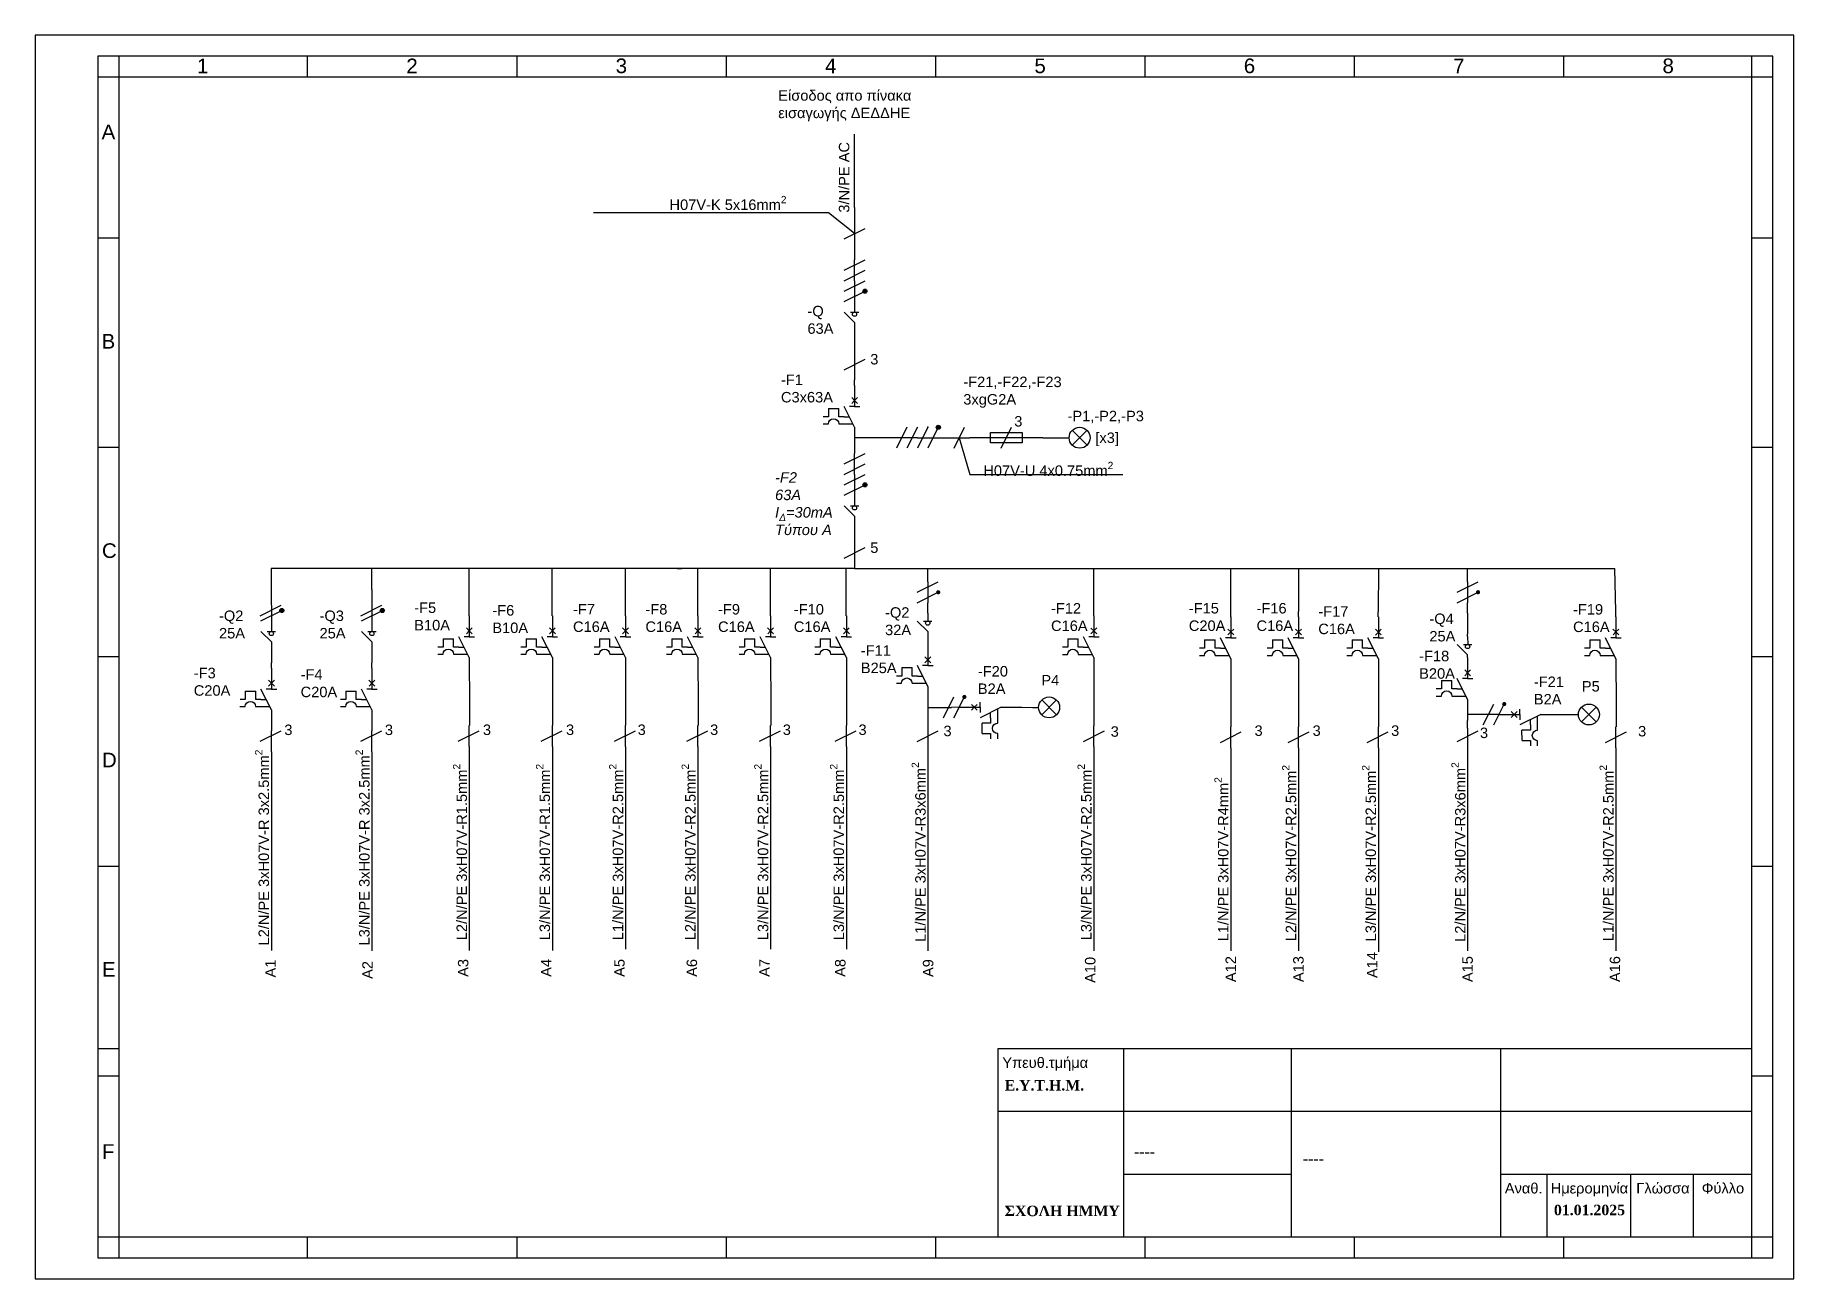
# Paper-space layout 'Templ_A3' of a CAD drawing. Header units: millimetres. Extents: x 0 to 420, y -1 to 296.
import ezdxf
from ezdxf import colors
from ezdxf.entities.mleader import LeaderData, LeaderLine
from ezdxf.math import Vec2, Vec3

# ---------------------------------------------------------------- set-up
doc = ezdxf.new("R2010")
doc.units = ezdxf.units.MM
doc.layers.add('NoPrint', color=7, linetype='Continuous', plot=False)
doc.styles.add('BlockTitle', font='timesbd.ttf', dxfattribs={"height": 2.5})
doc.styles.get("Standard").update_dxf_attribs({"font": 'arial.ttf'})

# ---------------------------------------------------------------- blocks, each defined once
blk = doc.blocks.new('_None')

psp = doc.layouts.new('Templ_A3')

# ---------------------------------------------------------------- hatches: boundary and pattern name
h = psp.add_hatch(color=256)
h.dxf.hatch_style = 1
h.paths.add_polyline_path([(199.14, 235.02, 1), (198.14, 235.02, 1)])
h = psp.add_hatch(color=256)
h.dxf.hatch_style = 1
h.paths.add_polyline_path([(216.64, 202.52, 1), (215.64, 202.52, 1)])
at = {"true_color": 0x000000}
h = psp.add_hatch(color=18, dxfattribs=at)
h.dxf.hatch_style = 1
h.paths.add_polyline_path([(215.64, 202.52, 1), (216.64, 202.52, 1)])
h = psp.add_hatch(color=256)
h.dxf.hatch_style = 1
h.paths.add_polyline_path([(199.14, 188.77, 1), (198.14, 188.77, 1)])
h = psp.add_hatch(color=18, dxfattribs=at)
h.dxf.hatch_style = 1
h.paths.add_polyline_path([(199.14, 188.77, 1), (198.14, 188.77, 1)])
h = psp.add_hatch(color=18, dxfattribs=at)
h.dxf.hatch_style = 1
h.paths.add_polyline_path([(216.62, 163.12, 1), (215.62, 163.12, 1)])
h = psp.add_hatch(color=18, dxfattribs=at)
h.dxf.hatch_style = 1
h.paths.add_polyline_path([(345.54, 163.13, 1), (344.54, 163.13, 1)])
h = psp.add_hatch(color=256)
h.dxf.hatch_style = 1
h.paths.add_polyline_path([(59.86, 158.76, 1), (58.86, 158.76, 1)])
h = psp.add_hatch(color=18, dxfattribs=at)
h.dxf.hatch_style = 1
h.paths.add_polyline_path([(58.86, 158.76, 1), (59.86, 158.76, 1)])
h = psp.add_hatch(color=18, dxfattribs=at)
h.dxf.hatch_style = 1
h.paths.add_polyline_path([(83.87, 158.76, 1), (82.87, 158.76, 1)])
h = psp.add_hatch(color=18, dxfattribs=at)
h.dxf.hatch_style = 1
h.paths.add_polyline_path([(222.37, 138.62, 1), (222.37, 137.62, 1)])
h = psp.add_hatch(color=18, dxfattribs=at)
h.dxf.hatch_style = 1
h.paths.add_polyline_path([(351.29, 136.92, 1), (351.29, 135.92, 1)])

# ---------------------------------------------------------------- linework, layer by layer
for p, q in [((415.45, 291.16), (15.45, 291.16)), ((15.45, 291.16), (15.45, 4.16)), ((20.45, 291.16), (20.45, 4.16)), ((65.45, 291.16), (65.45, 286.16)), ((115.45, 291.16), (115.45, 286.16)), ((165.45, 291.16), (165.45, 286.16)), ((215.45, 291.16), (215.45, 286.16)), ((265.45, 291.16), (265.45, 286.16)), ((315.45, 291.16), (315.45, 286.16)), ((365.45, 291.16), (365.45, 286.16)), ((410.45, 4.16), (410.45, 291.16)), ((415.45, 4.16), (415.45, 291.16)), ((415.45, 286.16), (15.45, 286.16)), ((196.14, 255.02), (196.14, 272.52)), ((196.14, 255.02), (196.14, 250.02)), ((193.64, 247.52), (198.64, 250.02)), ((196.14, 250.02), (196.14, 242.52)), ((20.45, 247.66), (15.45, 247.66)), ((415.45, 247.66), (410.45, 247.66)), ((193.64, 240.02), (198.64, 242.52)), ((193.64, 237.52), (198.64, 240.02)), ((196.14, 237.52), (196.14, 242.52)), ((193.64, 235.02), (198.64, 237.52)), ((196.14, 237.52), (196.14, 232.52)), ((193.64, 232.52), (198.64, 235.02)), ((196.14, 232.52), (196.14, 230.02)), ((196.14, 227.52), (193.64, 230)), ((195.14, 230.01), (197.14, 230.03)), ((196.14, 227.52), (196.14, 222.52)), ((193.64, 216.27), (198.64, 218.77)), ((196.14, 222.52), (196.14, 221.27)), ((196.14, 221.27), (196.14, 213.77)), ((196.16, 212.52), (196.14, 213.77)), ((196.16, 212.52), (196.16, 207.52)), ((189.91, 207.02), (192.41, 207.03)), ((196.16, 202.52), (193.66, 207.52)), ((196.16, 207.52), (194.91, 207.52)), ((196.16, 208.9), (195.45, 209.61)), ((196.16, 208.9), (195.46, 208.19)), ((196.16, 208.9), (196.86, 209.62)), ((196.16, 208.9), (196.87, 208.2)), ((196.16, 207.52), (197.41, 207.52)), ((193.64, 203.31), (195.76, 203.31)), ((193.66, 205.02), (194.91, 205.02)), ((196.16, 202.52), (196.16, 197.52)), ((208.64, 202.52), (206.14, 197.52)), ((211.14, 202.52), (208.64, 197.52)), ((213.64, 202.52), (211.14, 197.52)), ((216.14, 202.52), (213.64, 197.52)), ((219.89, 197.52), (222.39, 202.52)), ((231.14, 197.52), (233.64, 202.52)), ((251.66, 198.25), (248.12, 201.79)), ((251.66, 201.79), (248.12, 198.25)), ((20.45, 197.66), (15.45, 197.66)), ((196.16, 197.52), (196.14, 196.27)), ((211.14, 200.02), (196.16, 200.02)), ((211.14, 200.02), (216.14, 200.02)), ((216.14, 200.02), (218.64, 200.02)), ((218.64, 200.02), (223.64, 200.02)), ((241.14, 200.02), (223.64, 200.02)), ((241.14, 200.02), (247.39, 200.02)), ((415.45, 197.66), (410.45, 197.66)), ((193.64, 193.77), (198.64, 196.27)), ((193.64, 191.27), (198.64, 193.77)), ((196.14, 191.27), (196.14, 196.27)), ((193.64, 188.77), (198.64, 191.27)), ((196.14, 191.27), (196.14, 186.27)), ((193.64, 186.27), (198.64, 188.77)), ((196.14, 186.27), (196.14, 183.77)), ((196.14, 181.27), (193.64, 183.75)), ((195.14, 183.76), (197.14, 183.78)), ((196.14, 181.27), (196.14, 176.27)), ((193.64, 171.27), (198.64, 173.77)), ((196.14, 176.27), (196.14, 168.77)), ((56.84, 168.77), (56.84, 163.76)), ((71.84, 168.77), (56.84, 168.77)), ((154.89, 168.77), (71.84, 168.77)), ((80.85, 163.76), (80.85, 168.77)), ((104.12, 158.76), (104.12, 168.77)), ((104.12, 158.76), (104.12, 168.77)), ((123.95, 158.76), (123.95, 168.77)), ((141.42, 158.76), (141.42, 168.77)), ((153.78, 168.77), (154.89, 168.77)), ((196.14, 168.77), (154.89, 168.77)), ((158.73, 158.76), (158.73, 168.77)), ((176.07, 158.76), (176.07, 168.77)), ((194.17, 158.76), (194.17, 168.77)), ((196.14, 168.77), (199.89, 168.79)), ((199.89, 168.79), (342.54, 168.79)), ((213.62, 165.62), (213.62, 168.77)), ((253.28, 158.75), (253.28, 168.79)), ((285.98, 158.5), (285.98, 168.79)), ((302.16, 168.79), (302.15, 158.5)), ((321.23, 168.79), (321.21, 158.48)), ((342.54, 165.63), (342.54, 168.79)), ((342.54, 168.79), (358.66, 168.79)), ((358.66, 168.79), (377.73, 168.79)), ((211.12, 163.12), (216.12, 165.62)), ((213.62, 165.62), (213.62, 160.62)), ((340.04, 163.13), (345.04, 165.63)), ((342.54, 165.63), (342.54, 160.63)), ((54.22, 157.52), (59.22, 160.02)), ((56.84, 163.76), (56.86, 156.26)), ((78.22, 157.52), (83.22, 160.02)), ((80.85, 163.76), (80.87, 156.26)), ((211.12, 160.62), (216.12, 163.12)), ((213.64, 158.12), (213.62, 160.62)), ((340.04, 160.63), (345.04, 163.13)), ((342.56, 158.13), (342.54, 160.63)), ((54.36, 156.26), (59.36, 158.76)), ((56.86, 156.26), (56.86, 153.76)), ((78.37, 156.26), (83.37, 158.76)), ((80.87, 156.26), (80.87, 153.76)), ((104.12, 157.51), (104.12, 158.76)), ((104.12, 157.51), (104.12, 158.76)), ((104.14, 157.51), (104.14, 152.51)), ((104.14, 157.51), (104.14, 152.51)), ((123.95, 157.51), (123.95, 158.76)), ((123.97, 157.51), (123.97, 152.51)), ((141.42, 157.51), (141.42, 158.76)), ((141.44, 157.51), (141.44, 152.51)), ((158.73, 157.51), (158.73, 158.76)), ((158.74, 157.51), (158.74, 152.51)), ((176.07, 157.51), (176.07, 158.76)), ((176.09, 157.51), (176.09, 152.51)), ((194.17, 157.51), (194.17, 158.76)), ((194.18, 157.51), (194.18, 152.51)), ((213.62, 153.75), (211.12, 156.23)), ((212.62, 156.24), (214.62, 156.25)), ((213.64, 158.12), (213.65, 156.25)), ((253.28, 157.5), (253.28, 158.75)), ((253.3, 157.5), (253.3, 152.5)), ((285.98, 157.25), (285.98, 158.5)), ((286, 157.25), (286, 152.25)), ((302.15, 157.25), (302.15, 158.5)), ((302.17, 157.25), (302.17, 152.25)), ((321.21, 157.23), (321.21, 158.48)), ((321.23, 157.23), (321.23, 152.23)), ((342.56, 158.13), (342.56, 153.13)), ((377.95, 157.25), (377.95, 158.5)), ((377.97, 157.25), (377.97, 152.25)), ((56.86, 151.26), (54.36, 153.74)), ((55.86, 153.75), (57.86, 153.77)), ((56.86, 151.26), (56.86, 146.26)), ((80.87, 151.26), (78.37, 153.74)), ((79.87, 153.75), (81.87, 153.77)), ((80.87, 151.26), (80.87, 146.26)), ((97.89, 152.01), (100.39, 152.02)), ((97.89, 152.01), (100.39, 152.02)), ((104.14, 147.51), (101.64, 152.51)), ((104.14, 147.51), (101.64, 152.51)), ((104.14, 152.51), (102.89, 152.51)), ((104.14, 152.51), (102.89, 152.51)), ((104.14, 153.9), (103.43, 154.6)), ((104.14, 153.9), (103.43, 154.6)), ((104.14, 153.9), (103.43, 153.18)), ((104.14, 153.9), (103.43, 153.18)), ((104.14, 153.9), (104.84, 154.61)), ((104.14, 153.9), (104.84, 154.61)), ((104.14, 153.9), (104.85, 153.19)), ((104.14, 153.9), (104.85, 153.19)), ((104.14, 152.51), (105.39, 152.51)), ((104.14, 152.51), (105.39, 152.51)), ((117.72, 152.01), (120.22, 152.02)), ((123.97, 147.51), (121.47, 152.51)), ((123.97, 152.51), (122.72, 152.51)), ((123.97, 153.9), (123.26, 154.6)), ((123.97, 153.9), (123.27, 153.18)), ((123.97, 153.9), (124.67, 154.61)), ((123.97, 153.9), (124.68, 153.19)), ((123.97, 152.51), (125.22, 152.51)), ((135.19, 152.01), (137.69, 152.02)), ((141.44, 147.51), (138.94, 152.51)), ((141.44, 152.51), (140.19, 152.51)), ((141.44, 153.9), (140.73, 154.6)), ((141.44, 153.9), (140.74, 153.18)), ((141.44, 153.9), (142.14, 154.61)), ((141.44, 153.9), (142.15, 153.19)), ((141.44, 152.51), (142.69, 152.51)), ((152.49, 152.01), (154.99, 152.02)), ((158.74, 147.51), (156.24, 152.51)), ((158.74, 152.51), (157.49, 152.51)), ((158.74, 153.9), (158.03, 154.6)), ((158.74, 153.9), (158.04, 153.18)), ((158.74, 153.9), (159.45, 154.61)), ((158.74, 153.9), (159.46, 153.19)), ((158.74, 152.51), (159.99, 152.51)), ((169.84, 152.01), (172.34, 152.02)), ((176.09, 147.51), (173.59, 152.51)), ((176.09, 152.51), (174.84, 152.51)), ((176.09, 153.9), (175.38, 154.6)), ((176.09, 153.9), (175.39, 153.18)), ((176.09, 153.9), (176.79, 154.61)), ((176.09, 153.9), (176.8, 153.19)), ((176.09, 152.51), (177.34, 152.51)), ((187.93, 152.01), (190.43, 152.02)), ((194.18, 147.51), (191.68, 152.51)), ((194.18, 152.51), (192.93, 152.51)), ((194.18, 153.9), (193.47, 154.6)), ((194.18, 153.9), (193.48, 153.18)), ((194.18, 153.9), (194.89, 154.61)), ((194.18, 153.9), (194.9, 153.19)), ((194.18, 152.51), (195.43, 152.51)), ((213.62, 153.75), (213.64, 150.62)), ((247.05, 152), (249.55, 152)), ((253.3, 147.5), (250.8, 152.5)), ((253.3, 152.5), (252.05, 152.5)), ((253.3, 153.88), (252.59, 154.58)), ((253.3, 153.88), (252.6, 153.17)), ((253.3, 153.88), (254, 154.59)), ((253.3, 153.88), (254.01, 153.18)), ((253.3, 152.5), (254.55, 152.5)), ((279.75, 151.75), (282.25, 151.75)), ((286, 147.25), (283.5, 152.25)), ((286, 152.25), (284.75, 152.25)), ((286, 153.63), (285.29, 154.33)), ((286, 153.63), (285.3, 152.92)), ((286, 153.63), (286.7, 154.34)), ((286, 153.63), (286.71, 152.93)), ((286, 152.25), (287.25, 152.25)), ((295.92, 151.75), (298.42, 151.75)), ((302.17, 147.25), (299.67, 152.25)), ((302.17, 152.25), (300.92, 152.25)), ((302.17, 153.63), (301.46, 154.33)), ((302.17, 153.63), (301.47, 152.92)), ((302.17, 153.63), (302.87, 154.34)), ((302.17, 153.63), (302.88, 152.93)), ((302.17, 152.25), (303.42, 152.25)), ((314.98, 151.73), (317.48, 151.74)), ((321.23, 147.23), (318.73, 152.23)), ((321.23, 152.23), (319.98, 152.23)), ((321.23, 153.62), (320.52, 154.32)), ((321.23, 153.62), (320.53, 152.91)), ((321.23, 153.62), (321.93, 154.33)), ((321.23, 153.62), (321.94, 152.92)), ((321.23, 152.23), (322.48, 152.23)), ((342.56, 152.52), (342.56, 153.13)), ((342.56, 152.52), (342.57, 150.65)), ((371.72, 151.75), (374.22, 151.75)), ((377.97, 147.25), (375.47, 152.25)), ((377.97, 152.25), (376.72, 152.25)), ((377.97, 153.63), (377.26, 154.33)), ((377.97, 153.63), (377.27, 152.92)), ((377.97, 153.63), (378.67, 154.34)), ((377.97, 153.63), (378.68, 152.93)), ((377.97, 152.25), (379.22, 152.25)), ((20.45, 147.66), (15.45, 147.66)), ((101.62, 148.3), (103.74, 148.3)), ((101.62, 148.3), (103.74, 148.3)), ((101.64, 150.01), (102.89, 150.01)), ((101.64, 150.01), (102.89, 150.01)), ((104.14, 147.51), (104.15, 136.26)), ((104.14, 147.51), (104.15, 136.26)), ((121.45, 148.3), (123.58, 148.3)), ((121.47, 150.01), (122.72, 150.01)), ((123.97, 147.51), (123.99, 136.26)), ((138.92, 148.3), (141.05, 148.3)), ((138.94, 150.01), (140.19, 150.01)), ((141.44, 147.51), (141.46, 136.26)), ((156.23, 148.3), (158.35, 148.3)), ((156.24, 150.01), (157.49, 150.01)), ((158.74, 147.51), (158.76, 136.26)), ((173.57, 148.3), (175.69, 148.3)), ((173.59, 150.01), (174.84, 150.01)), ((176.09, 147.51), (176.11, 136.26)), ((191.67, 148.3), (193.79, 148.3)), ((191.68, 150.01), (192.93, 150.01)), ((194.18, 147.51), (194.2, 136.26)), ((213.64, 147), (212.93, 147.71)), ((213.64, 147), (212.94, 146.29)), ((213.64, 150.62), (213.64, 145.62)), ((213.64, 147), (214.34, 147.72)), ((213.64, 147), (214.35, 146.3)), ((250.78, 148.28), (252.91, 148.28)), ((250.8, 150), (252.05, 150)), ((253.3, 147.5), (253.32, 136.25)), ((283.48, 148.04), (285.61, 148.04)), ((283.5, 149.75), (284.75, 149.75)), ((286, 147.25), (286.02, 136)), ((299.65, 148.04), (301.77, 148.04)), ((299.67, 149.75), (300.92, 149.75)), ((302.17, 147.25), (302.19, 136)), ((318.71, 148.02), (320.83, 148.02)), ((318.73, 149.73), (319.98, 149.73)), ((321.23, 147.23), (321.25, 135.98)), ((342.54, 148.15), (340.04, 150.63)), ((341.54, 150.64), (343.54, 150.65)), ((342.56, 148.13), (342.54, 148.15)), ((342.56, 147.52), (342.56, 148.13)), ((342.56, 147.52), (342.56, 142.52)), ((375.45, 148.04), (377.58, 148.04)), ((375.47, 149.75), (376.72, 149.75)), ((377.97, 147.25), (377.99, 136)), ((415.45, 147.66), (410.45, 147.66)), ((56.86, 145.01), (56.86, 146.26)), ((56.88, 145.01), (56.88, 140.01)), ((80.87, 145.01), (80.87, 146.26)), ((80.88, 145.01), (80.88, 140.01)), ((207.39, 145.12), (209.89, 145.13)), ((213.64, 140.62), (211.14, 145.62)), ((211.14, 143.12), (212.39, 143.12)), ((213.64, 145.62), (212.39, 145.62)), ((213.64, 145.62), (214.89, 145.62)), ((342.56, 143.9), (341.85, 144.61)), ((342.56, 143.9), (341.85, 143.19)), ((342.56, 143.9), (343.26, 144.62)), ((342.56, 143.9), (343.27, 143.2)), ((50.63, 139.51), (53.13, 139.52)), ((56.88, 135.01), (54.38, 140.01)), ((56.88, 140.01), (55.63, 140.01)), ((56.88, 141.4), (56.16, 142.1)), ((56.88, 141.4), (56.17, 140.68)), ((56.88, 141.4), (57.58, 142.11)), ((56.88, 141.4), (57.59, 140.69)), ((56.88, 140.01), (58.13, 140.01)), ((74.63, 139.51), (77.13, 139.52)), ((80.88, 135.01), (78.38, 140.01)), ((80.88, 140.01), (79.63, 140.01)), ((80.88, 141.4), (80.17, 142.1)), ((80.88, 141.4), (80.18, 140.68)), ((80.88, 141.4), (81.59, 142.11)), ((80.88, 141.4), (81.6, 140.69)), ((80.88, 140.01), (82.13, 140.01)), ((211.12, 141.41), (213.25, 141.41)), ((213.64, 140.62), (213.64, 135.62)), ((336.31, 142.02), (338.81, 142.03)), ((342.56, 137.52), (340.06, 142.52)), ((340.06, 140.02), (341.31, 140.02)), ((342.56, 142.52), (341.31, 142.52)), ((342.56, 142.52), (343.81, 142.52)), ((54.36, 135.8), (56.48, 135.8)), ((54.38, 137.51), (55.63, 137.51)), ((56.88, 135.01), (56.88, 130.01)), ((78.37, 135.8), (80.49, 135.8)), ((78.38, 137.51), (79.63, 137.51)), ((80.88, 135.01), (80.88, 130.01)), ((104.15, 136.26), (104.15, 131.26)), ((104.15, 136.26), (104.15, 131.26)), ((123.99, 136.26), (123.99, 131.26)), ((141.46, 136.26), (141.46, 131.26)), ((158.76, 136.26), (158.76, 131.26)), ((176.11, 136.26), (176.11, 131.26)), ((194.2, 136.26), (194.2, 131.26)), ((213.64, 135.62), (213.62, 130.62)), ((213.64, 135.62), (219.26, 135.62)), ((217.37, 133.12), (219.87, 138.12)), ((221.12, 135.64), (219.26, 135.62)), ((219.87, 133.12), (222.37, 138.12)), ((221.12, 135.64), (226.12, 135.64)), ((224.74, 135.64), (224.03, 136.34)), ((224.74, 135.64), (224.03, 134.93)), ((224.74, 135.64), (225.44, 136.35)), ((224.74, 135.64), (225.45, 134.94)), ((226.12, 135.64), (226.12, 136.89)), ((231.12, 135.64), (226.12, 133.14)), ((226.12, 135.64), (226.12, 134.39)), ((230.33, 133.12), (230.33, 135.24)), ((231.12, 135.64), (236.12, 135.64)), ((236.12, 135.64), (238.62, 135.62)), ((238.62, 135.62), (240.1, 135.61)), ((244.37, 133.85), (240.83, 137.39)), ((244.37, 137.39), (240.83, 133.85)), ((253.32, 136.25), (253.32, 131.25)), ((286.02, 136), (286.02, 131)), ((302.19, 136), (302.19, 131)), ((321.25, 135.98), (321.25, 130.98)), ((340.04, 138.31), (342.16, 138.31)), ((342.56, 137.52), (342.56, 132.52)), ((346.29, 131.42), (348.79, 136.42)), ((348.79, 131.42), (351.29, 136.42)), ((353.65, 133.94), (352.94, 134.64)), ((353.65, 133.94), (354.36, 134.65)), ((355.04, 133.94), (355.04, 135.19)), ((373.28, 132.15), (369.75, 135.69)), ((373.28, 135.69), (369.75, 132.15)), ((377.99, 136), (377.99, 131)), ((104.14, 126.26), (104.14, 131.26)), ((104.14, 126.26), (104.14, 131.26)), ((123.97, 126.26), (123.97, 131.26)), ((141.44, 126.26), (141.44, 131.26)), ((158.74, 126.26), (158.74, 131.26)), ((176.09, 126.26), (176.09, 131.26)), ((194.18, 126.26), (194.18, 131.26)), ((213.62, 130.62), (213.62, 104.37)), ((226.62, 129.39), (226.61, 131.89)), ((228.62, 133.14), (228.62, 134.39)), ((253.3, 126.25), (253.3, 131.25)), ((286, 126), (286, 131)), ((302.17, 126), (302.17, 131)), ((321.23, 125.98), (321.23, 130.98)), ((342.54, 130.63), (342.54, 132.52)), ((342.54, 130.63), (342.54, 104.38)), ((348.17, 133.92), (342.56, 133.92)), ((350.04, 133.94), (348.17, 133.92)), ((350.04, 133.94), (355.04, 133.94)), ((353.65, 133.94), (352.95, 133.23)), ((353.65, 133.94), (354.36, 133.24)), ((360.04, 133.94), (355.04, 131.44)), ((355.04, 133.94), (355.04, 132.69)), ((357.54, 131.44), (357.54, 132.69)), ((359.25, 131.42), (359.25, 133.54)), ((360.04, 133.94), (365.04, 133.94)), ((365.04, 133.94), (367.54, 133.92)), ((367.54, 133.92), (369.01, 133.91)), ((377.97, 126), (377.97, 131)), ((54.22, 127.52), (59.22, 130.02)), ((56.86, 125.01), (56.86, 130.01)), ((78.22, 127.52), (83.22, 130.02)), ((80.87, 125.01), (80.87, 130.01)), ((101.49, 127.53), (106.49, 130.03)), ((101.49, 127.53), (106.49, 130.03)), ((104.14, 126.26), (104.14, 121.26)), ((104.14, 126.26), (104.14, 121.26)), ((121.33, 127.53), (126.33, 130.03)), ((123.97, 126.26), (123.97, 121.26)), ((138.8, 127.52), (143.8, 130.02)), ((141.44, 126.26), (141.44, 121.26)), ((156.1, 127.52), (161.1, 130.02)), ((158.74, 126.26), (158.74, 121.26)), ((173.45, 127.52), (178.45, 130.02)), ((176.09, 126.26), (176.09, 121.26)), ((191.54, 127.52), (196.54, 130.02)), ((194.18, 126.26), (194.18, 121.26)), ((211.12, 127.5), (216.12, 130)), ((250.8, 127.5), (255.8, 130)), ((253.3, 126.25), (253.3, 121.25)), ((283.5, 127.25), (288.5, 129.75)), ((299.67, 127.25), (304.67, 129.75)), ((318.59, 127.25), (323.59, 129.75)), ((340.04, 127.5), (345.04, 130)), ((355.54, 127.69), (355.53, 130.19)), ((375.47, 127.25), (380.47, 129.75)), ((56.86, 125.01), (56.86, 120.01)), ((80.87, 125.01), (80.87, 120.01)), ((286, 126), (286, 121)), ((302.17, 126), (302.17, 121)), ((321.23, 125.98), (321.23, 120.98)), ((377.97, 126), (377.97, 121)), ((56.86, 120.01), (56.86, 101.27)), ((80.87, 120.01), (80.87, 101.27)), ((104.14, 121.26), (104.14, 102.52)), ((104.14, 121.26), (104.14, 102.52)), ((123.97, 121.26), (123.97, 102.52)), ((141.44, 121.26), (141.44, 102.52)), ((158.74, 121.26), (158.74, 102.52)), ((176.09, 121.26), (176.09, 102.52)), ((194.18, 121.26), (194.18, 102.52)), ((253.3, 121.25), (253.3, 102.5)), ((286, 121), (286, 102.26)), ((302.17, 121), (302.17, 102.26)), ((321.23, 120.98), (321.23, 102.24)), ((377.97, 121), (377.97, 102.26)), ((56.86, 101.27), (56.86, 77.54)), ((80.87, 101.27), (80.87, 77.67)), ((104.14, 102.52), (104.14, 77.79)), ((104.14, 102.52), (104.14, 77.79)), ((123.97, 102.52), (123.97, 77.79)), ((141.44, 102.52), (141.44, 77.88)), ((158.74, 102.52), (158.74, 77.88)), ((176.09, 102.52), (176.09, 77.88)), ((194.18, 102.52), (194.18, 77.88)), ((213.62, 104.37), (213.62, 78.12)), ((253.3, 102.5), (253.3, 77.77)), ((286, 102.26), (286, 77.52)), ((302.17, 102.26), (302.17, 77.52)), ((321.23, 102.24), (321.23, 77.51)), ((342.54, 104.38), (342.54, 78.13)), ((377.97, 102.26), (377.97, 77.52)), ((20.45, 97.66), (15.45, 97.66)), ((415.45, 97.66), (410.45, 97.66)), ((80.87, 77.67), (80.87, 77.52)), ((104.14, 77.79), (104.14, 77.79)), ((104.14, 77.79), (104.14, 77.54)), ((104.14, 77.79), (104.14, 77.79)), ((104.14, 77.79), (104.14, 77.54)), ((123.97, 77.79), (123.97, 77.79)), ((123.97, 77.79), (123.97, 77.54)), ((213.62, 78.12), (213.62, 77.51)), ((253.3, 77.77), (253.3, 77.52)), ((321.23, 77.51), (321.23, 77.51)), ((321.23, 77.51), (321.23, 77.26)), ((342.54, 78.13), (342.54, 77.52)), ((15.45, 54.16), (20.45, 54.16)), ((230.45, 54.16), (410.45, 54.16)), ((230.45, 9.16), (230.45, 54.16)), ((260.45, 9.16), (260.45, 54.16)), ((300.45, 9.16), (300.45, 54.16)), ((350.45, 9.16), (350.45, 54.16)), ((15.45, 47.66), (20.45, 47.66)), ((410.45, 47.66), (415.45, 47.66)), ((230.45, 39.16), (410.45, 39.16)), ((260.45, 24.16), (300.45, 24.16)), ((350.45, 24.16), (410.45, 24.16)), ((361.45, 24.16), (361.45, 9.16)), ((381.45, 24.16), (381.45, 9.16)), ((396.45, 24.16), (396.45, 9.16)), ((15.45, 9.16), (415.45, 9.16)), ((65.45, 9.16), (65.45, 4.16)), ((115.45, 9.16), (115.45, 4.16)), ((165.45, 9.16), (165.45, 4.16)), ((215.45, 9.16), (215.45, 4.16)), ((265.45, 9.16), (265.45, 4.16)), ((315.45, 9.16), (315.45, 4.16)), ((365.45, 9.16), (365.45, 4.16)), ((15.45, 4.16), (415.45, 4.16))]:
    psp.add_line(p, q)
for points in [[(189.91, 207.02), (189.91, 205.02), (188.66, 205.02)], [(193.66, 205.02), (192.41, 205.02), (192.41, 207.03)], [(377.95, 158.5), (377.73, 168.79)], [(97.89, 152.01), (97.89, 150.01), (96.64, 150.01)], [(97.89, 152.01), (97.89, 150.01), (96.64, 150.01)], [(101.64, 150.01), (100.39, 150.01), (100.39, 152.02)], [(101.64, 150.01), (100.39, 150.01), (100.39, 152.02)], [(117.72, 152.01), (117.72, 150.01), (116.47, 150.01)], [(121.47, 150.01), (120.22, 150.01), (120.22, 152.02)], [(135.19, 152.01), (135.19, 150.01), (133.94, 150.01)], [(138.94, 150.01), (137.69, 150.01), (137.69, 152.02)], [(152.49, 152.01), (152.49, 150.01), (151.24, 150.01)], [(156.24, 150.01), (154.99, 150.01), (154.99, 152.02)], [(169.84, 152.01), (169.84, 150.01), (168.59, 150.01)], [(173.59, 150.01), (172.34, 150.01), (172.34, 152.02)], [(187.93, 152.01), (187.93, 150.01), (186.68, 150.01)], [(191.68, 150.01), (190.43, 150.01), (190.43, 152.02)], [(247.05, 152), (247.05, 150), (245.8, 150)], [(250.8, 150), (249.55, 150), (249.55, 152)], [(279.75, 151.75), (279.75, 149.75), (278.5, 149.75)], [(283.5, 149.75), (282.25, 149.75), (282.25, 151.75)], [(295.92, 151.75), (295.92, 149.75), (294.67, 149.75)], [(299.67, 149.75), (298.42, 149.75), (298.42, 151.75)], [(314.98, 151.73), (314.98, 149.73), (313.73, 149.73)], [(318.73, 149.73), (317.48, 149.73), (317.48, 151.74)], [(371.72, 151.75), (371.72, 149.75), (370.47, 149.75)], [(375.47, 149.75), (374.22, 149.75), (374.22, 151.75)], [(207.39, 145.12), (207.39, 143.12), (206.14, 143.12)], [(211.14, 143.12), (209.89, 143.12), (209.89, 145.13)], [(50.63, 139.51), (50.63, 137.51), (49.38, 137.51)], [(54.38, 137.51), (53.13, 137.51), (53.13, 139.52)], [(74.63, 139.51), (74.63, 137.51), (73.38, 137.51)], [(78.38, 137.51), (77.13, 137.51), (77.13, 139.52)], [(336.31, 142.02), (336.31, 140.02), (335.06, 140.02)], [(340.06, 140.02), (338.81, 140.02), (338.81, 142.03)], [(228.62, 133.14), (228.62, 131.89), (226.61, 131.89)], [(357.54, 131.44), (357.54, 130.19), (355.53, 130.19)], [(226.62, 129.39), (228.62, 129.39), (228.62, 128.14)], [(355.54, 127.69), (357.54, 127.69), (357.54, 126.44)]]:
    psp.add_lwpolyline(points)
for points in [[(188.64, 203.31), (189.89, 203.31, -1), (192.39, 203.31), (193.64, 203.31)], [(96.62, 148.3), (97.87, 148.3, -1), (100.37, 148.3), (101.62, 148.3)], [(96.62, 148.3), (97.87, 148.3, -1), (100.37, 148.3), (101.62, 148.3)], [(116.45, 148.3), (117.7, 148.3, -1), (120.2, 148.3), (121.45, 148.3)], [(133.92, 148.3), (135.17, 148.3, -1), (137.67, 148.3), (138.92, 148.3)], [(151.23, 148.3), (152.48, 148.3, -1), (154.98, 148.3), (156.23, 148.3)], [(168.57, 148.3), (169.82, 148.3, -1), (172.32, 148.3), (173.57, 148.3)], [(186.67, 148.3), (187.92, 148.3, -1), (190.42, 148.3), (191.67, 148.3)], [(245.78, 148.28), (247.03, 148.28, -1), (249.53, 148.28), (250.78, 148.28)], [(278.48, 148.04), (279.73, 148.04, -1), (282.23, 148.04), (283.48, 148.04)], [(294.65, 148.04), (295.9, 148.04, -1), (298.4, 148.04), (299.65, 148.04)], [(313.71, 148.02), (314.96, 148.02, -1), (317.46, 148.02), (318.71, 148.02)], [(370.45, 148.04), (371.7, 148.04, -1), (374.2, 148.04), (375.45, 148.04)], [(206.12, 141.41), (207.37, 141.41, -1), (209.87, 141.41), (211.12, 141.41)], [(335.04, 138.31), (336.29, 138.31, -1), (338.79, 138.31), (340.04, 138.31)], [(49.36, 135.8), (50.61, 135.8, -1), (53.11, 135.8), (54.36, 135.8)], [(73.37, 135.8), (74.62, 135.8, -1), (77.12, 135.8), (78.37, 135.8)], [(230.33, 128.12), (230.33, 129.37, -1), (230.33, 131.87), (230.33, 133.12)], [(359.25, 126.42), (359.25, 127.67, -1), (359.25, 130.17), (359.25, 131.42)]]:
    psp.add_lwpolyline(points, format="xyb")
psp.add_lwpolyline([(236.14, 198.77), (228.64, 198.77), (228.64, 201.27), (236.14, 201.27)], close=True)
for centre, radius in [((198.64, 235.02), 0.5), ((196.14, 229.52), 0.5), ((216.14, 202.52), 0.5), ((249.89, 200.02), 2.5), ((198.64, 188.77), 0.5), ((196.14, 183.27), 0.5), ((59.36, 158.76), 0.5), ((83.37, 158.76), 0.5), ((213.62, 155.75), 0.5), ((56.86, 153.26), 0.5), ((80.87, 153.26), 0.5), ((342.54, 150.15), 0.5), ((242.6, 135.62), 2.5), ((371.51, 133.92), 2.5)]:
    psp.add_circle(centre, radius)
for p in [(198.64, 235.02), (198.64, 235.02), (213.64, 202.52), (213.64, 202.52), (198.64, 188.77), (198.64, 188.77), (59.36, 158.76), (59.36, 158.76), (83.37, 158.76), (83.37, 158.76), (350.45, 39.16), (350.45, 39.16), (350.45, 24.16), (350.45, 24.16)]:
    psp.add_point(p)
at = {"layer": 'NoPrint'}
psp.add_lwpolyline([(0.45, -0.84), (420.45, -0.84), (420.45, 296.16), (0.45, 296.16)], close=True, dxfattribs=at)

# ---------------------------------------------------------------- texts
for s, width, heights, insert, char_height, attachment_point in [('1', 50, [5.65], (40.45, 288.81), 3.5, 5), ('2', 50, [5.65], (90.45, 288.81), 3.5, 5), ('3', 50, [5.65], (140.45, 288.81), 3.5, 5), ('4', 50, [5.65], (190.45, 288.81), 3.5, 5), ('5', 50, [5.65], (240.45, 288.81), 3.5, 5), ('6', 50, [5.65], (290.45, 288.81), 3.5, 5), ('7', 50, [5.65], (340.45, 288.81), 3.5, 5), ('8', 50, [5.65], (390.45, 288.81), 3.5, 5), ('{\\fArial|b0|i0|c161|p34;Είσοδος απο πίνακα εισαγωγής ΔΕΔΔΗΕ}', 37.0664, [0], (177.92, 283.01), 2.5, 1), ('A', 5, [0], (17.95, 274.81), 3.5, 2), ('-Q\\P63A', 5, [0], (184.89, 231.51), 2.5, 1), ('B', 5, [0], (17.95, 224.81), 3.5, 2), ('3', 3.75, [0], (199.89, 220.02), 2.5, 1), ('-F1\\PC3x{\\fArial|b0|i0|c161|p34;63}A', 6.25, [0], (178.56, 215.12), 2.5, 1), ('-F21,-F22,-F23 3xgG2A', 22.6076, [0], (222.11, 214.61), 2.5, 1), ('-P1,-P2,-P3', 7.5, [0], (247, 206.46), 2.5, 1), ('3', 3.75, [0], (234.28, 205.2), 2.5, 1), ('[x3]', 7.5, [0], (253.64, 201.27), 2.5, 1), ('\\A1;{\\fArial|b0|i1|c0|p34;-F2\\P63A\\P\\fArial|b0|i1|c161|p34;Ι\\H0.7x;\\S^ Δ;\\fArial|b0|i1|c0|p34;\\H1.42857x;=30mA\\P\\fArial|b0|i1|c161|p34;Τύπου Α}', 16.4914, [0], (177.15, 191.79), 2.5, 1), ('C', 6.25, [0], (16.4, 174.81), 3.5, 1), ('5', 3.75, [0], (199.89, 175.02), 2.5, 1), ('-F5\\PB10A', 13.75, [0], (90.98, 160.68), 2.5, 1), ('-F6\\PB10A', 13.75, [0], (109.63, 160.05), 2.5, 1), ('-F7\\PC16A', 13.75, [0], (128.9, 160.31), 2.5, 1), ('-F8\\PC16A', 13.75, [0], (146.2, 160.31), 2.5, 1), ('-F9\\PC16A', 13.75, [0], (163.54, 160.31), 2.5, 1), ('-F10\\PC16A', 13.75, [0], (181.64, 160.31), 2.5, 1), ('-F12\\PC16A', 13.75, [0], (243.06, 160.53), 2.5, 1), ('-F15\\PC20A', 13.75, [0], (275.97, 160.55), 2.5, 1), ('-F16\\PC16A', 13.75, [0], (292.14, 160.55), 2.5, 1), ('-F17\\PC16A', 13.75, [0], (306.89, 159.78), 2.5, 1), ('-F19\\PC16A', 13.75, [0], (367.73, 160.28), 2.5, 1), ('-Q2\\P25A', 7.5, [0], (44.36, 158.76), 2.5, 1), ('-Q3\\P25A', 7.5, [0], (68.37, 158.76), 2.5, 1), ('-Q2\\P32A', 7.5, [0], (203.43, 159.54), 2.5, 1), ('-Q4\\P25A', 7.5, [0], (333.42, 158.04), 2.5, 1), ('-F11\\PB25A', 6.25, [0], (197.64, 150.47), 2.5, 1), ('-F18\\PB20A', 6.25, [0], (330.98, 149.14), 2.5, 1), ('-F3\\PC20A', 13.75, [0], (38.33, 145.08), 2.5, 1), ('-F4\\PC20A', 13.75, [0], (63.85, 144.73), 2.5, 1), ('-F20\\PB2A', 6.25, [0], (225.59, 145.5), 2.5, 1), ('P4', 7.0616, [0], (240.75, 143.36), 2.5, 1), ('-F21\\PB2A', 6.25, [0], (358.37, 142.99), 2.5, 1), ('P5', 8.1404, [0], (369.84, 141.91), 2.5, 1), ('3', 3.75, [0], (59.96, 131.52), 2.5, 1), ('3', 3.75, [0], (83.97, 131.52), 2.5, 1), ('3', 3.75, [0], (107.39, 131.54), 2.5, 1), ('3', 3.75, [0], (107.39, 131.54), 2.5, 1), ('3', 3.75, [0], (127.23, 131.54), 2.5, 1), ('3', 3.75, [0], (144.34, 131.54), 2.5, 1), ('3', 3.75, [0], (161.64, 131.54), 2.5, 1), ('3', 3.75, [0], (178.99, 131.54), 2.5, 1), ('3', 3.75, [0], (197.08, 131.54), 2.5, 1), ('3', 3.75, [0], (217.37, 131.25), 2.5, 1), ('3', 3.75, [0], (257.31, 131.11), 2.5, 1), ('3', 3.75, [0], (291.66, 131.32), 2.5, 1), ('3', 3.75, [0], (305.53, 131.32), 2.5, 1), ('3', 3.75, [0], (324.28, 131.32), 2.5, 1), ('3', 3.75, [0], (345.5, 130.8), 2.5, 1), ('3', 3.75, [0], (383.26, 131.19), 2.5, 1), ('D', 6.25, [0], (16.4, 124.81), 3.5, 1), ('E', 6.25, [0], (16.4, 74.81), 3.5, 1), ('Υπευθ.τμήμα', 29.0295, [0], (231.43, 52.04), 2.5, 1), ('F', 6.25, [0], (16.4, 31.31), 3.5, 1), ('Αναθ.  Ημερομηνία  Γλώσσα   Φύλλο', 59.0295, [0], (351.43, 22.04), 2.5, 1)]:
    psp.add_mtext_dynamic_manual_height_columns(s, width=width, gutter_width=12.5, heights=heights, dxfattribs=dict(insert=insert, char_height=char_height, attachment_point=attachment_point))
at = {"char_height": 2.5, "attachment_point": 1, "rotation": 90}
for s, width, heights, insert in [('3/N/PE AC', 67.5, [0], (192.39, 253.77)), ('\\A1;L{\\fArial|b0|i0|c161|p34;2}/N/PE 3xH07V-R 3x2.5mm{\\H0.7x;\\S2^ ;}', 67.5, [0], (52.95, 78.77)), ('\\A1;L3/N/PE 3xH07V-R 3x2.5mm{\\H0.7x;\\S2^ ;}', 67.5, [0], (76.96, 78.77)), ('\\A1;L2/N/PE 3xH07V-R1.5mm{\\H0.7x;\\S2^ ;}', 67.5, [0], (100.23, 80.02)), ('\\A1;L2/N/PE 3xH07V-R1.5mm{\\H0.7x;\\S2^ ;}', 67.5, [0], (100.23, 80.02)), ('\\A1;L3/N/PE 3xH07V-R1.5mm{\\H0.7x;\\S2^ ;}', 67.5, [0], (120.06, 80.02)), ('\\A1;L1/N/PE 3xH07V-R2.5mm{\\H0.7x;\\S2^ ;}', 67.5, [0], (137.53, 80.02)), ('\\A1;L2/N/PE 3xH07V-R2.5mm{\\H0.7x;\\S2^ ;}', 67.5, [0], (154.83, 80.02)), ('\\A1;L3/N/PE 3xH07V-R2.5mm{\\H0.7x;\\S2^ ;}', 67.5, [0], (172.18, 80.02)), ('\\A1;L3/N/PE 3xH07V-R2.5mm{\\H0.7x;\\S2^ ;}', 67.5, [0], (190.27, 80.02)), ('\\A1;L1/N/PE 3xH07V-R3x6mm{\\H0.7x;\\S2^ ;}', 67.5, [0], (209.77, 79.63)), ('\\A1;L3/N/PE 3xH07V-R2.5mm{\\H0.7x;\\S2^ ;}', 67.5, [0], (249.39, 80)), ('\\A1;L2/N/PE 3xH07V-R3x6mm{\\H0.7x;\\S2^ ;}', 67.5, [0], (338.69, 79.64)), ('\\A1;L1/N/PE 3xH07V-R4mm{\\H0.7x;\\S2^ ;}', 67.5, [0], (282.09, 79.76)), ('\\A1;L2/N/PE 3xH07V-R2.5mm{\\H0.7x;\\S2^ ;}', 67.5, [0], (298.26, 79.76)), ('\\A1;L3/N/PE 3xH07V-R2.5mm{\\H0.7x;\\S2^ ;}', 67.5, [0], (317.32, 79.74)), ('\\A1;L1/N/PE 3xH07V-R2.5mm{\\H0.7x;\\S2^ ;}', 67.5, [0], (374.06, 79.76)), ('\\pxt1;{\\fArial|b0|i0|c161|p34;Α}10', 3.75, [0], (251.16, 69.83)), ('\\pxt1;{\\fArial|b0|i0|c161|p34;Α}12', 3.75, [0], (284.73, 70.02)), ('\\pxt1;{\\fArial|b0|i0|c161|p34;Α}13', 3.75, [0], (300.89, 70.02)), ('{\\fArial|b0|i0|c161|p34;Α}14', 3.75, [0], (318.51, 70.99)), ('\\pxt1;{\\fArial|b0|i0|c161|p34;Α}15', 3.75, [0], (341.29, 70.02)), ('\\pxt1;{\\fArial|b0|i0|c161|p34;Α}16', 3.75, [0], (376.48, 70.02)), ('{\\fArial|b0|i0|c161|p34;Α1}', 3.75, [2.51], (55.41, 71.12)), ('{\\fArial|b0|i0|c161|p34;Α}2', 3.75, [0], (78.57, 70.78)), ('A3', 3.75, [0], (101.42, 71.27)), ('A4', 3.75, [0], (121.26, 71.27)), ('{\\fArial|b0|i0|c161|p34;Α}5', 3.75, [0], (138.73, 71.27)), ('A6', 3.75, [0], (156.03, 71.27)), ('{\\fArial|b0|i0|c161|p34;Α}7', 3.75, [0], (173.37, 71.27)), ('A8', 3.75, [0], (191.47, 71.27)), ('\\pxt1;{\\fArial|b0|i0|c161|p34;Α}9', 3.75, [0], (212.45, 71.23))]:
    psp.add_mtext_dynamic_manual_height_columns(s, width=width, gutter_width=12.5, heights=heights, dxfattribs=dict(at, insert=insert))
at = {"char_height": 2.5, "attachment_point": 1, "style": 'BlockTitle'}
for s, insert, width in [('E.Y.T.H.M.', (231.98, 46.63), 23.7015), ('ΣΧΟΛΗ ΗΜΜΥ', (231.98, 16.63), 28.4706)]:
    psp.add_mtext(s, dxfattribs=dict(at, insert=insert, width=width))
for s, insert in [('----', (262.87, 30.8)), ('----', (303.21, 29.16)), ('01.01.2025', (363.16, 16.85))]:
    psp.add_mtext(s, dxfattribs=dict(at, insert=insert))

# ---------------------------------------------------------------- leaders
ml = psp.add_multileader_mtext('Standard')
ml.set_content('\\A1;{\\H0.625x;H07V-K 5x16mm\\H0.7x;\\S2^ ;}\\P ', color=256)
ml.set_leader_properties()
ml.set_arrow_properties(name='NONE')
ml.build(insert=Vec2(0, 0))
ml.multileader.update_dxf_attribs({"text_left_attachment_type": 6, "text_right_attachment_type": 6})
ctx = ml.context
ctx.base_point, ctx.plane_origin = Vec3(150.42, 253.77), Vec3(196.14, 248.77)
ctx.left_attachment, ctx.right_attachment, ctx.text_align_type = 6, 6, 2
notes = []
notes.append((ctx, [(0, (1, 1, 0), (189.89, 253.77), (-1, 0), 8, [(0, [(196.14, 248.77)], 0, [])])]))
ctx.mtext.insert, ctx.mtext.width, ctx.mtext.alignment, ctx.mtext.flow_direction = Vec3(179.89, 257.77), 45.6064, 3, 5
ml = psp.add_multileader_mtext('Standard')
ml.set_content('\\A1;H07V-U 4x0.75mm{\\H0.7x;\\S2^ ;}', color=256)
ml.set_leader_properties()
ml.set_arrow_properties(name='NONE')
ml.build(insert=Vec2(0, 0))
ml.multileader.update_dxf_attribs({"text_left_attachment_type": 6, "text_right_attachment_type": 6})
ctx = ml.context
ctx.base_point, ctx.char_height, ctx.plane_origin = Vec3(224.89, 191.27), 2.5, Vec3(221.14, 200.02)
ctx.left_attachment, ctx.right_attachment = 6, 6
notes.append((ctx, [(0, (1, 1, 0), (223.64, 191.27), (1, 0), 1.25, [(0, [(221.14, 200.02)], 0, [])])]))
ctx.mtext.insert, ctx.mtext.width, ctx.mtext.flow_direction = Vec3(226.89, 194.27), 33.4889, 5
for ctx, leaders in notes:
    for number, flags, end, landing, length, lines in leaders:
        leader = LeaderData()
        leader.index, (leader.has_last_leader_line, leader.has_dogleg_vector, leader.attachment_direction) = number, flags
        leader.last_leader_point, leader.dogleg_vector, leader.dogleg_length = Vec3(end), Vec3(landing), length
        for number, points, colour, breaks in lines:
            line = LeaderLine()
            line.index, line.vertices, line.color, line.breaks = number, Vec3.list(points), colors.encode_raw_color(colour), breaks
            leader.lines.append(line)
        ctx.leaders.append(leader)

doc.saveas('drawing.dxf')
